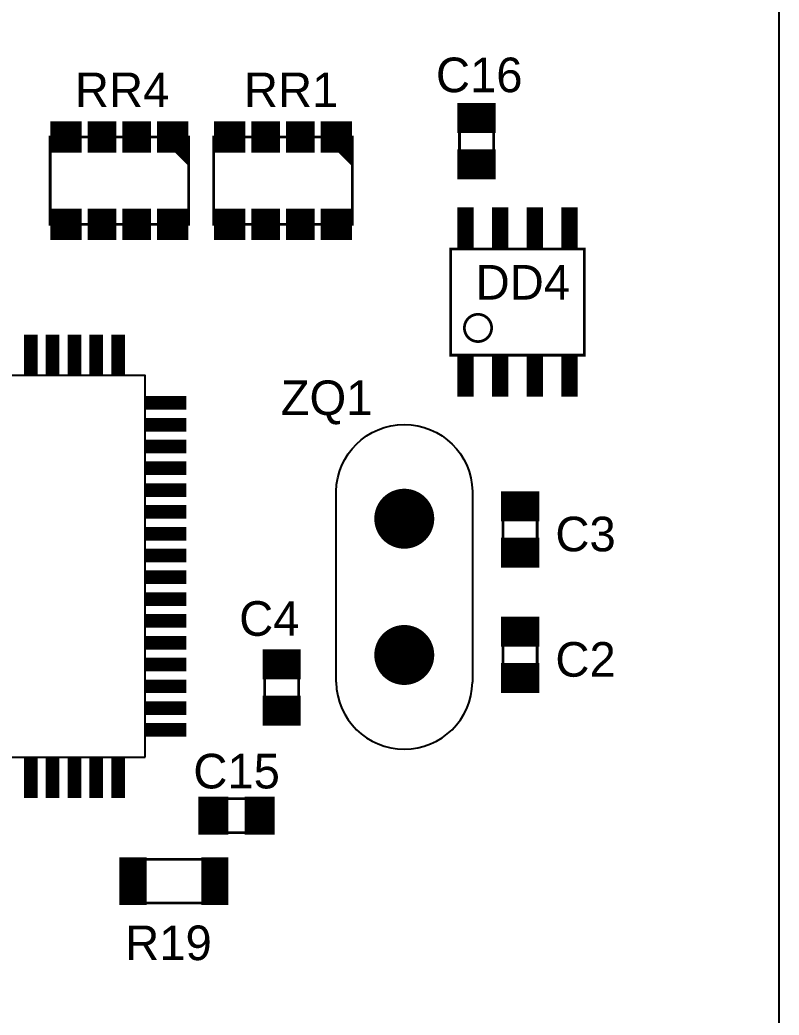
# Model space of a CAD drawing. Extents: x 25 to 880, y 8 to 306.
# Drawn here: x 581.96 to 616.78, y 155.88 to 201.52 of the extents above; entities that cross this region are included whole.
import ezdxf
from ezdxf.enums import TextEntityAlignment as Align

# ---------------------------------------------------------------- set-up
doc = ezdxf.new("R2010")
doc.units = 0
doc.header["$MEASUREMENT"] = 0
for name, color, linetype in [('BOARD', 7, 'Continuous'), ('TOP', 7, 'Continuous'), ('TOP_PIN', 7, 'Continuous')]:
    doc.layers.add(name, color=color, linetype=linetype)

msp = doc.modelspace()

# ---------------------------------------------------------------- linework, layer by layer
at = {"layer": 'BOARD'}
msp.add_lwpolyline([(508.026, 91.1429), (616.776, 91.1429), (616.776, 271.1429), (508.026, 271.1429)], close=True, dxfattribs=at)
at = {"layer": 'TOP', "const_width": 0.125}
for points in [[(603.6823, 194.7054), (602.1198, 194.7054), (602.1198, 197.2054), (603.6823, 197.2054)], [(583.351, 196.1466), (589.701, 196.1466), (589.701, 192.1466), (583.351, 192.1466)], [(590.851, 196.1466), (597.201, 196.1466), (597.201, 192.1466), (590.851, 192.1466)], [(607.8448, 186.1429), (601.7198, 186.1429), (601.7198, 191.0179), (607.8448, 191.0179)], [(604.1198, 179.3966), (605.6823, 179.3966), (605.6823, 176.8966), (604.1198, 176.8966)], [(605.6823, 171.1466), (604.1198, 171.1466), (604.1198, 173.6466), (605.6823, 173.6466)], [(593.1823, 172.1466), (594.7448, 172.1466), (594.7448, 169.6466), (593.1823, 169.6466)], [(590.651, 164.2404), (590.651, 165.8029), (593.151, 165.8029), (593.151, 164.2404)], [(590.9635, 163.0216), (590.9635, 161.0216), (587.0885, 161.0216), (587.0885, 163.0216)]]:
    msp.add_lwpolyline(points, close=True, dxfattribs=at)
for points in [[(589.701, 194.8966), (588.451, 196.1466)], [(589.701, 195.0216), (588.576, 196.1466)], [(589.701, 195.1466), (588.701, 196.1466)], [(589.701, 195.2716), (588.826, 196.1466)], [(589.701, 195.3966), (588.951, 196.1466)], [(589.701, 195.5216), (589.076, 196.1466)], [(589.701, 195.6466), (589.201, 196.1466)], [(589.701, 195.7716), (589.326, 196.1466)], [(589.701, 195.8966), (589.451, 196.1466)], [(589.701, 196.0216), (589.576, 196.1466)], [(597.201, 194.8966), (595.951, 196.1466)], [(597.201, 195.0216), (596.076, 196.1466)], [(597.201, 195.1466), (596.201, 196.1466)], [(597.201, 195.2716), (596.326, 196.1466)], [(597.201, 195.3966), (596.451, 196.1466)], [(597.201, 195.5216), (596.576, 196.1466)], [(597.201, 195.6466), (596.701, 196.1466)], [(597.201, 195.7716), (596.826, 196.1466)], [(597.201, 195.8966), (596.951, 196.1466)], [(597.201, 196.0216), (597.076, 196.1466)]]:
    msp.add_lwpolyline(points, dxfattribs=at)
msp.add_lwpolyline([(603.5948, 187.3929, 1), (602.3448, 187.3929, 1)], format="xyb", close=True, dxfattribs=at)
at = {"layer": 'TOP'}
msp.add_lwpolyline([(587.7135, 167.7054), (587.7135, 185.2054), (570.2135, 185.2054), (570.2135, 167.7054)], close=True, dxfattribs=at)
for points in [[(596.4635, 179.8929, -0.983472), (602.7135, 179.8929)], [(596.4635, 171.1429, 0.983472), (602.7135, 171.1429)]]:
    msp.add_lwpolyline(points, format="xyb", dxfattribs=at)
for points in [[(596.4635, 171.1429), (596.4635, 179.8929)], [(602.7135, 179.8929), (602.7135, 171.1429)]]:
    msp.add_lwpolyline(points, dxfattribs=at)
at = {"layer": 'TOP_PIN', "const_width": 0.125}
for points in [[(602.0885, 197.6429), (603.7135, 197.6429)], [(602.0885, 197.5179), (603.7135, 197.5179)], [(602.0885, 197.3929), (603.7135, 197.3929)], [(602.0885, 197.2679), (603.7135, 197.2679)], [(602.0885, 197.1429), (603.7135, 197.1429)], [(583.426, 196.7679), (584.7385, 196.7679)], [(585.1385, 196.7679), (586.326, 196.7679)], [(586.726, 196.7679), (587.9135, 196.7679)], [(588.3135, 196.7679), (589.626, 196.7679)], [(590.926, 196.7679), (592.2385, 196.7679)], [(592.6385, 196.7679), (593.826, 196.7679)], [(594.226, 196.7679), (595.4135, 196.7679)], [(595.8135, 196.7679), (597.126, 196.7679)], [(602.0885, 197.0179), (603.7135, 197.0179)], [(602.0885, 196.8929), (603.7135, 196.8929)], [(602.0885, 196.7679), (603.7135, 196.7679)], [(583.426, 196.6429), (584.7385, 196.6429)], [(583.426, 196.5179), (584.7385, 196.5179)], [(583.426, 196.3929), (584.7385, 196.3929)], [(583.426, 196.2679), (584.7385, 196.2679)], [(585.1385, 196.6429), (586.326, 196.6429)], [(585.1385, 196.5179), (586.326, 196.5179)], [(585.1385, 196.3929), (586.326, 196.3929)], [(585.1385, 196.2679), (586.326, 196.2679)], [(586.726, 196.6429), (587.9135, 196.6429)], [(586.726, 196.5179), (587.9135, 196.5179)], [(586.726, 196.3929), (587.9135, 196.3929)], [(586.726, 196.2679), (587.9135, 196.2679)], [(588.3135, 196.6429), (589.626, 196.6429)], [(588.3135, 196.5179), (589.626, 196.5179)], [(588.3135, 196.3929), (589.626, 196.3929)], [(588.3135, 196.2679), (589.626, 196.2679)], [(590.926, 196.6429), (592.2385, 196.6429)], [(590.926, 196.5179), (592.2385, 196.5179)], [(590.926, 196.3929), (592.2385, 196.3929)], [(590.926, 196.2679), (592.2385, 196.2679)], [(592.6385, 196.6429), (593.826, 196.6429)], [(592.6385, 196.5179), (593.826, 196.5179)], [(592.6385, 196.3929), (593.826, 196.3929)], [(592.6385, 196.2679), (593.826, 196.2679)], [(594.226, 196.6429), (595.4135, 196.6429)], [(594.226, 196.5179), (595.4135, 196.5179)], [(594.226, 196.3929), (595.4135, 196.3929)], [(594.226, 196.2679), (595.4135, 196.2679)], [(595.8135, 196.6429), (597.126, 196.6429)], [(595.8135, 196.5179), (597.126, 196.5179)], [(595.8135, 196.3929), (597.126, 196.3929)], [(595.8135, 196.2679), (597.126, 196.2679)], [(602.0885, 196.6429), (603.7135, 196.6429)], [(602.0885, 196.5179), (603.7135, 196.5179)], [(602.0885, 196.3929), (603.7135, 196.3929)], [(583.426, 196.1429), (584.7385, 196.1429)], [(583.426, 196.0179), (584.7385, 196.0179)], [(583.426, 195.8929), (584.7385, 195.8929)], [(583.426, 195.7679), (584.7385, 195.7679)], [(585.1385, 196.1429), (586.326, 196.1429)], [(585.1385, 196.0179), (586.326, 196.0179)], [(585.1385, 195.8929), (586.326, 195.8929)], [(585.1385, 195.7679), (586.326, 195.7679)], [(586.726, 196.1429), (587.9135, 196.1429)], [(586.726, 196.0179), (587.9135, 196.0179)], [(586.726, 195.8929), (587.9135, 195.8929)], [(586.726, 195.7679), (587.9135, 195.7679)], [(588.3135, 196.1429), (589.626, 196.1429)], [(588.3135, 196.0179), (589.626, 196.0179)], [(588.3135, 195.8929), (589.626, 195.8929)], [(588.3135, 195.7679), (589.626, 195.7679)], [(590.926, 196.1429), (592.2385, 196.1429)], [(590.926, 196.0179), (592.2385, 196.0179)], [(590.926, 195.8929), (592.2385, 195.8929)], [(590.926, 195.7679), (592.2385, 195.7679)], [(592.6385, 196.1429), (593.826, 196.1429)], [(592.6385, 196.0179), (593.826, 196.0179)], [(592.6385, 195.8929), (593.826, 195.8929)], [(592.6385, 195.7679), (593.826, 195.7679)], [(594.226, 196.1429), (595.4135, 196.1429)], [(594.226, 196.0179), (595.4135, 196.0179)], [(594.226, 195.8929), (595.4135, 195.8929)], [(594.226, 195.7679), (595.4135, 195.7679)], [(595.8135, 196.1429), (597.126, 196.1429)], [(595.8135, 196.0179), (597.126, 196.0179)], [(595.8135, 195.8929), (597.126, 195.8929)], [(595.8135, 195.7679), (597.126, 195.7679)], [(583.426, 195.6429), (584.7385, 195.6429)], [(583.426, 195.5179), (584.7385, 195.5179)], [(585.1385, 195.6429), (586.326, 195.6429)], [(585.1385, 195.5179), (586.326, 195.5179)], [(586.726, 195.6429), (587.9135, 195.6429)], [(586.726, 195.5179), (587.9135, 195.5179)], [(588.3135, 195.6429), (589.626, 195.6429)], [(588.3135, 195.5179), (589.626, 195.5179)], [(590.926, 195.6429), (592.2385, 195.6429)], [(590.926, 195.5179), (592.2385, 195.5179)], [(592.6385, 195.6429), (593.826, 195.6429)], [(592.6385, 195.5179), (593.826, 195.5179)], [(594.226, 195.6429), (595.4135, 195.6429)], [(594.226, 195.5179), (595.4135, 195.5179)], [(595.8135, 195.6429), (597.126, 195.6429)], [(595.8135, 195.5179), (597.126, 195.5179)], [(602.0885, 195.5179), (603.7135, 195.5179)], [(602.0885, 195.3929), (603.7135, 195.3929)], [(602.0885, 195.2679), (603.7135, 195.2679)], [(602.0885, 195.1429), (603.7135, 195.1429)], [(602.0885, 195.0179), (603.7135, 195.0179)], [(602.0885, 194.8929), (603.7135, 194.8929)], [(602.0885, 194.7679), (603.7135, 194.7679)], [(602.0885, 194.6429), (603.7135, 194.6429)], [(602.0885, 194.5179), (603.7135, 194.5179)], [(602.0885, 194.3929), (603.7135, 194.3929)], [(602.0885, 194.2679), (603.7135, 194.2679)], [(583.426, 192.7679), (584.7385, 192.7679)], [(583.426, 192.6429), (584.7385, 192.6429)], [(585.1385, 192.7679), (586.326, 192.7679)], [(585.1385, 192.6429), (586.326, 192.6429)], [(586.726, 192.7679), (587.9135, 192.7679)], [(586.726, 192.6429), (587.9135, 192.6429)], [(588.3135, 192.7679), (589.626, 192.7679)], [(588.3135, 192.6429), (589.626, 192.6429)], [(590.926, 192.7679), (592.2385, 192.7679)], [(590.926, 192.6429), (592.2385, 192.6429)], [(592.6385, 192.7679), (593.826, 192.7679)], [(592.6385, 192.6429), (593.826, 192.6429)], [(594.226, 192.7679), (595.4135, 192.7679)], [(594.226, 192.6429), (595.4135, 192.6429)], [(595.8135, 192.7679), (597.126, 192.7679)], [(595.8135, 192.6429), (597.126, 192.6429)], [(602.0885, 192.7679), (602.7135, 192.7679)], [(602.0885, 192.6429), (602.7135, 192.6429)], [(603.676, 192.7679), (604.301, 192.7679)], [(603.676, 192.6429), (604.301, 192.6429)], [(605.2635, 192.7679), (605.8885, 192.7679)], [(605.2635, 192.6429), (605.8885, 192.6429)], [(606.851, 192.7679), (607.476, 192.7679)], [(606.851, 192.6429), (607.476, 192.6429)], [(583.426, 192.5179), (584.7385, 192.5179)], [(583.426, 192.3929), (584.7385, 192.3929)], [(583.426, 192.2679), (584.7385, 192.2679)], [(583.426, 192.1429), (584.7385, 192.1429)], [(585.1385, 192.5179), (586.326, 192.5179)], [(585.1385, 192.3929), (586.326, 192.3929)], [(585.1385, 192.2679), (586.326, 192.2679)], [(585.1385, 192.1429), (586.326, 192.1429)], [(586.726, 192.5179), (587.9135, 192.5179)], [(586.726, 192.3929), (587.9135, 192.3929)], [(586.726, 192.2679), (587.9135, 192.2679)], [(586.726, 192.1429), (587.9135, 192.1429)], [(588.3135, 192.5179), (589.626, 192.5179)], [(588.3135, 192.3929), (589.626, 192.3929)], [(588.3135, 192.2679), (589.626, 192.2679)], [(588.3135, 192.1429), (589.626, 192.1429)], [(590.926, 192.5179), (592.2385, 192.5179)], [(590.926, 192.3929), (592.2385, 192.3929)], [(590.926, 192.2679), (592.2385, 192.2679)], [(590.926, 192.1429), (592.2385, 192.1429)], [(592.6385, 192.5179), (593.826, 192.5179)], [(592.6385, 192.3929), (593.826, 192.3929)], [(592.6385, 192.2679), (593.826, 192.2679)], [(592.6385, 192.1429), (593.826, 192.1429)], [(594.226, 192.5179), (595.4135, 192.5179)], [(594.226, 192.3929), (595.4135, 192.3929)], [(594.226, 192.2679), (595.4135, 192.2679)], [(594.226, 192.1429), (595.4135, 192.1429)], [(595.8135, 192.5179), (597.126, 192.5179)], [(595.8135, 192.3929), (597.126, 192.3929)], [(595.8135, 192.2679), (597.126, 192.2679)], [(595.8135, 192.1429), (597.126, 192.1429)], [(602.0885, 192.5179), (602.7135, 192.5179)], [(602.0885, 192.3929), (602.7135, 192.3929)], [(602.0885, 192.2679), (602.7135, 192.2679)], [(602.0885, 192.1429), (602.7135, 192.1429)], [(603.676, 192.5179), (604.301, 192.5179)], [(603.676, 192.3929), (604.301, 192.3929)], [(603.676, 192.2679), (604.301, 192.2679)], [(603.676, 192.1429), (604.301, 192.1429)], [(605.2635, 192.5179), (605.8885, 192.5179)], [(605.2635, 192.3929), (605.8885, 192.3929)], [(605.2635, 192.2679), (605.8885, 192.2679)], [(605.2635, 192.1429), (605.8885, 192.1429)], [(606.851, 192.5179), (607.476, 192.5179)], [(606.851, 192.3929), (607.476, 192.3929)], [(606.851, 192.2679), (607.476, 192.2679)], [(606.851, 192.1429), (607.476, 192.1429)], [(583.426, 192.0179), (584.7385, 192.0179)], [(583.426, 191.8929), (584.7385, 191.8929)], [(583.426, 191.7679), (584.7385, 191.7679)], [(585.1385, 192.0179), (586.326, 192.0179)], [(585.1385, 191.8929), (586.326, 191.8929)], [(585.1385, 191.7679), (586.326, 191.7679)], [(586.726, 192.0179), (587.9135, 192.0179)], [(586.726, 191.8929), (587.9135, 191.8929)], [(586.726, 191.7679), (587.9135, 191.7679)], [(588.3135, 192.0179), (589.626, 192.0179)], [(588.3135, 191.8929), (589.626, 191.8929)], [(588.3135, 191.7679), (589.626, 191.7679)], [(590.926, 192.0179), (592.2385, 192.0179)], [(590.926, 191.8929), (592.2385, 191.8929)], [(590.926, 191.7679), (592.2385, 191.7679)], [(592.6385, 192.0179), (593.826, 192.0179)], [(592.6385, 191.8929), (593.826, 191.8929)], [(592.6385, 191.7679), (593.826, 191.7679)], [(594.226, 192.0179), (595.4135, 192.0179)], [(594.226, 191.8929), (595.4135, 191.8929)], [(594.226, 191.7679), (595.4135, 191.7679)], [(595.8135, 192.0179), (597.126, 192.0179)], [(595.8135, 191.8929), (597.126, 191.8929)], [(595.8135, 191.7679), (597.126, 191.7679)], [(602.0885, 192.0179), (602.7135, 192.0179)], [(602.0885, 191.8929), (602.7135, 191.8929)], [(602.0885, 191.7679), (602.7135, 191.7679)], [(603.676, 192.0179), (604.301, 192.0179)], [(603.676, 191.8929), (604.301, 191.8929)], [(603.676, 191.7679), (604.301, 191.7679)], [(605.2635, 192.0179), (605.8885, 192.0179)], [(605.2635, 191.8929), (605.8885, 191.8929)], [(605.2635, 191.7679), (605.8885, 191.7679)], [(606.851, 192.0179), (607.476, 192.0179)], [(606.851, 191.8929), (607.476, 191.8929)], [(606.851, 191.7679), (607.476, 191.7679)], [(583.426, 191.6429), (584.7385, 191.6429)], [(583.426, 191.5179), (584.7385, 191.5179)], [(585.1385, 191.6429), (586.326, 191.6429)], [(585.1385, 191.5179), (586.326, 191.5179)], [(586.726, 191.6429), (587.9135, 191.6429)], [(586.726, 191.5179), (587.9135, 191.5179)], [(588.3135, 191.6429), (589.626, 191.6429)], [(588.3135, 191.5179), (589.626, 191.5179)], [(590.926, 191.6429), (592.2385, 191.6429)], [(590.926, 191.5179), (592.2385, 191.5179)], [(592.6385, 191.6429), (593.826, 191.6429)], [(592.6385, 191.5179), (593.826, 191.5179)], [(594.226, 191.6429), (595.4135, 191.6429)], [(594.226, 191.5179), (595.4135, 191.5179)], [(595.8135, 191.6429), (597.126, 191.6429)], [(595.8135, 191.5179), (597.126, 191.5179)], [(602.0885, 191.6429), (602.7135, 191.6429)], [(602.0885, 191.5179), (602.7135, 191.5179)], [(602.0885, 191.3929), (602.7135, 191.3929)], [(602.0885, 191.2679), (602.7135, 191.2679)], [(603.676, 191.6429), (604.301, 191.6429)], [(603.676, 191.5179), (604.301, 191.5179)], [(603.676, 191.3929), (604.301, 191.3929)], [(603.676, 191.2679), (604.301, 191.2679)], [(605.2635, 191.6429), (605.8885, 191.6429)], [(605.2635, 191.5179), (605.8885, 191.5179)], [(605.2635, 191.3929), (605.8885, 191.3929)], [(605.2635, 191.2679), (605.8885, 191.2679)], [(606.851, 191.6429), (607.476, 191.6429)], [(606.851, 191.5179), (607.476, 191.5179)], [(606.851, 191.3929), (607.476, 191.3929)], [(606.851, 191.2679), (607.476, 191.2679)], [(602.0885, 191.1429), (602.7135, 191.1429)], [(603.676, 191.1429), (604.301, 191.1429)], [(605.2635, 191.1429), (605.8885, 191.1429)], [(606.851, 191.1429), (607.476, 191.1429)], [(582.2135, 187.0179), (582.7135, 187.0179)], [(582.2135, 186.8929), (582.7135, 186.8929)], [(582.2135, 186.7679), (582.7135, 186.7679)], [(582.2135, 186.6429), (582.7135, 186.6429)], [(583.2135, 187.0179), (583.7135, 187.0179)], [(583.2135, 186.8929), (583.7135, 186.8929)], [(583.2135, 186.7679), (583.7135, 186.7679)], [(583.2135, 186.6429), (583.7135, 186.6429)], [(584.2135, 187.0179), (584.7135, 187.0179)], [(584.2135, 186.8929), (584.7135, 186.8929)], [(584.2135, 186.7679), (584.7135, 186.7679)], [(584.2135, 186.6429), (584.7135, 186.6429)], [(585.2135, 187.0179), (585.7135, 187.0179)], [(585.2135, 186.8929), (585.7135, 186.8929)], [(585.2135, 186.7679), (585.7135, 186.7679)], [(585.2135, 186.6429), (585.7135, 186.6429)], [(586.2135, 187.0179), (586.7135, 187.0179)], [(586.2135, 186.8929), (586.7135, 186.8929)], [(586.2135, 186.7679), (586.7135, 186.7679)], [(586.2135, 186.6429), (586.7135, 186.6429)], [(582.2135, 186.5179), (582.7135, 186.5179)], [(582.2135, 186.3929), (582.7135, 186.3929)], [(582.2135, 186.2679), (582.7135, 186.2679)], [(583.2135, 186.5179), (583.7135, 186.5179)], [(583.2135, 186.3929), (583.7135, 186.3929)], [(583.2135, 186.2679), (583.7135, 186.2679)], [(584.2135, 186.5179), (584.7135, 186.5179)], [(584.2135, 186.3929), (584.7135, 186.3929)], [(584.2135, 186.2679), (584.7135, 186.2679)], [(585.2135, 186.5179), (585.7135, 186.5179)], [(585.2135, 186.3929), (585.7135, 186.3929)], [(585.2135, 186.2679), (585.7135, 186.2679)], [(586.2135, 186.5179), (586.7135, 186.5179)], [(586.2135, 186.3929), (586.7135, 186.3929)], [(586.2135, 186.2679), (586.7135, 186.2679)], [(582.2135, 186.1429), (582.7135, 186.1429)], [(582.2135, 186.0179), (582.7135, 186.0179)], [(582.2135, 185.8929), (582.7135, 185.8929)], [(582.2135, 185.7679), (582.7135, 185.7679)], [(583.2135, 186.1429), (583.7135, 186.1429)], [(583.2135, 186.0179), (583.7135, 186.0179)], [(583.2135, 185.8929), (583.7135, 185.8929)], [(583.2135, 185.7679), (583.7135, 185.7679)], [(584.2135, 186.1429), (584.7135, 186.1429)], [(584.2135, 186.0179), (584.7135, 186.0179)], [(584.2135, 185.8929), (584.7135, 185.8929)], [(584.2135, 185.7679), (584.7135, 185.7679)], [(585.2135, 186.1429), (585.7135, 186.1429)], [(585.2135, 186.0179), (585.7135, 186.0179)], [(585.2135, 185.8929), (585.7135, 185.8929)], [(585.2135, 185.7679), (585.7135, 185.7679)], [(586.2135, 186.1429), (586.7135, 186.1429)], [(586.2135, 186.0179), (586.7135, 186.0179)], [(586.2135, 185.8929), (586.7135, 185.8929)], [(586.2135, 185.7679), (586.7135, 185.7679)], [(602.0885, 186.0179), (602.7135, 186.0179)], [(602.0885, 185.8929), (602.7135, 185.8929)], [(602.0885, 185.7679), (602.7135, 185.7679)], [(603.676, 186.0179), (604.301, 186.0179)], [(603.676, 185.8929), (604.301, 185.8929)], [(603.676, 185.7679), (604.301, 185.7679)], [(605.2635, 186.0179), (605.8885, 186.0179)], [(605.2635, 185.8929), (605.8885, 185.8929)], [(605.2635, 185.7679), (605.8885, 185.7679)], [(606.851, 186.0179), (607.476, 186.0179)], [(606.851, 185.8929), (607.476, 185.8929)], [(606.851, 185.7679), (607.476, 185.7679)], [(582.2135, 185.6429), (582.7135, 185.6429)], [(582.2135, 185.5179), (582.7135, 185.5179)], [(582.2135, 185.3929), (582.7135, 185.3929)], [(582.2135, 185.2679), (582.7135, 185.2679)], [(583.2135, 185.6429), (583.7135, 185.6429)], [(583.2135, 185.5179), (583.7135, 185.5179)], [(583.2135, 185.3929), (583.7135, 185.3929)], [(583.2135, 185.2679), (583.7135, 185.2679)], [(584.2135, 185.6429), (584.7135, 185.6429)], [(584.2135, 185.5179), (584.7135, 185.5179)], [(584.2135, 185.3929), (584.7135, 185.3929)], [(584.2135, 185.2679), (584.7135, 185.2679)], [(585.2135, 185.6429), (585.7135, 185.6429)], [(585.2135, 185.5179), (585.7135, 185.5179)], [(585.2135, 185.3929), (585.7135, 185.3929)], [(585.2135, 185.2679), (585.7135, 185.2679)], [(586.2135, 185.6429), (586.7135, 185.6429)], [(586.2135, 185.5179), (586.7135, 185.5179)], [(586.2135, 185.3929), (586.7135, 185.3929)], [(586.2135, 185.2679), (586.7135, 185.2679)], [(602.0885, 185.6429), (602.7135, 185.6429)], [(602.0885, 185.5179), (602.7135, 185.5179)], [(602.0885, 185.3929), (602.7135, 185.3929)], [(602.0885, 185.2679), (602.7135, 185.2679)], [(603.676, 185.6429), (604.301, 185.6429)], [(603.676, 185.5179), (604.301, 185.5179)], [(603.676, 185.3929), (604.301, 185.3929)], [(603.676, 185.2679), (604.301, 185.2679)], [(605.2635, 185.6429), (605.8885, 185.6429)], [(605.2635, 185.5179), (605.8885, 185.5179)], [(605.2635, 185.3929), (605.8885, 185.3929)], [(605.2635, 185.2679), (605.8885, 185.2679)], [(606.851, 185.6429), (607.476, 185.6429)], [(606.851, 185.5179), (607.476, 185.5179)], [(606.851, 185.3929), (607.476, 185.3929)], [(606.851, 185.2679), (607.476, 185.2679)], [(602.0885, 185.1429), (602.7135, 185.1429)], [(602.0885, 185.0179), (602.7135, 185.0179)], [(602.0885, 184.8929), (602.7135, 184.8929)], [(603.676, 185.1429), (604.301, 185.1429)], [(603.676, 185.0179), (604.301, 185.0179)], [(603.676, 184.8929), (604.301, 184.8929)], [(605.2635, 185.1429), (605.8885, 185.1429)], [(605.2635, 185.0179), (605.8885, 185.0179)], [(605.2635, 184.8929), (605.8885, 184.8929)], [(606.851, 185.1429), (607.476, 185.1429)], [(606.851, 185.0179), (607.476, 185.0179)], [(606.851, 184.8929), (607.476, 184.8929)], [(602.0885, 184.7679), (602.7135, 184.7679)], [(602.0885, 184.6429), (602.7135, 184.6429)], [(602.0885, 184.5179), (602.7135, 184.5179)], [(602.0885, 184.3929), (602.7135, 184.3929)], [(603.676, 184.7679), (604.301, 184.7679)], [(603.676, 184.6429), (604.301, 184.6429)], [(603.676, 184.5179), (604.301, 184.5179)], [(603.676, 184.3929), (604.301, 184.3929)], [(605.2635, 184.7679), (605.8885, 184.7679)], [(605.2635, 184.6429), (605.8885, 184.6429)], [(605.2635, 184.5179), (605.8885, 184.5179)], [(605.2635, 184.3929), (605.8885, 184.3929)], [(606.851, 184.7679), (607.476, 184.7679)], [(606.851, 184.6429), (607.476, 184.6429)], [(606.851, 184.5179), (607.476, 184.5179)], [(606.851, 184.3929), (607.476, 184.3929)], [(587.776, 184.1429), (589.526, 184.1429)], [(587.776, 184.0179), (589.526, 184.0179)], [(587.776, 183.8929), (589.526, 183.8929)], [(587.776, 183.7679), (589.526, 183.7679)], [(587.776, 183.1429), (589.526, 183.1429)], [(587.776, 183.0179), (589.526, 183.0179)], [(587.776, 182.8929), (589.526, 182.8929)], [(587.776, 182.7679), (589.526, 182.7679)], [(587.776, 182.1429), (589.526, 182.1429)], [(587.776, 182.0179), (589.526, 182.0179)], [(587.776, 181.8929), (589.526, 181.8929)], [(587.776, 181.7679), (589.526, 181.7679)], [(587.776, 181.1429), (589.526, 181.1429)], [(587.776, 181.0179), (589.526, 181.0179)], [(587.776, 180.8929), (589.526, 180.8929)], [(587.776, 180.7679), (589.526, 180.7679)], [(587.776, 180.1429), (589.526, 180.1429)], [(587.776, 180.0179), (589.526, 180.0179)], [(587.776, 179.8929), (589.526, 179.8929)], [(599.1885, 179.8929), (599.9885, 179.8929)], [(587.776, 179.7679), (589.526, 179.7679)], [(598.5123, 179.3929), (600.6648, 179.3929)], [(598.611, 179.5179), (600.566, 179.5179)], [(598.7385, 179.6429), (600.4385, 179.6429)], [(598.9135, 179.7679), (600.2635, 179.7679)], [(604.0885, 179.7679), (605.7135, 179.7679)], [(604.0885, 179.6429), (605.7135, 179.6429)], [(604.0885, 179.5179), (605.7135, 179.5179)], [(604.0885, 179.3929), (605.7135, 179.3929)], [(587.776, 179.1429), (589.526, 179.1429)], [(587.776, 179.0179), (589.526, 179.0179)], [(587.776, 178.8929), (589.526, 178.8929)], [(598.301, 178.8929), (600.876, 178.8929)], [(598.331, 179.0179), (600.846, 179.0179)], [(598.376, 179.1429), (600.801, 179.1429)], [(598.4348, 179.2679), (600.7423, 179.2679)], [(604.0885, 179.2679), (605.7135, 179.2679)], [(604.0885, 179.1429), (605.7135, 179.1429)], [(604.0885, 179.0179), (605.7135, 179.0179)], [(604.0885, 178.8929), (605.7135, 178.8929)], [(587.776, 178.7679), (589.526, 178.7679)], [(598.276, 178.6429), (600.901, 178.6429)], [(598.2823, 178.7679), (600.8948, 178.7679)], [(598.2823, 178.5179), (600.8948, 178.5179)], [(604.0885, 178.7679), (605.7135, 178.7679)], [(604.0885, 178.6429), (605.7135, 178.6429)], [(587.776, 178.1429), (589.526, 178.1429)], [(587.776, 178.0179), (589.526, 178.0179)], [(598.301, 178.3929), (600.876, 178.3929)], [(598.331, 178.2679), (600.846, 178.2679)], [(598.376, 178.1429), (600.801, 178.1429)], [(598.4348, 178.0179), (600.7423, 178.0179)], [(587.776, 177.8929), (589.526, 177.8929)], [(587.776, 177.7679), (589.526, 177.7679)], [(598.5123, 177.8929), (600.6648, 177.8929)], [(598.611, 177.7679), (600.566, 177.7679)], [(598.7385, 177.6429), (600.4385, 177.6429)], [(598.9135, 177.5179), (600.2635, 177.5179)], [(604.0885, 177.6429), (605.7135, 177.6429)], [(604.0885, 177.5179), (605.7135, 177.5179)], [(587.776, 177.1429), (589.526, 177.1429)], [(599.1885, 177.3929), (599.9885, 177.3929)], [(604.0885, 177.3929), (605.7135, 177.3929)], [(604.0885, 177.2679), (605.7135, 177.2679)], [(604.0885, 177.1429), (605.7135, 177.1429)], [(587.776, 177.0179), (589.526, 177.0179)], [(587.776, 176.8929), (589.526, 176.8929)], [(587.776, 176.7679), (589.526, 176.7679)], [(604.0885, 177.0179), (605.7135, 177.0179)], [(604.0885, 176.8929), (605.7135, 176.8929)], [(604.0885, 176.7679), (605.7135, 176.7679)], [(604.0885, 176.6429), (605.7135, 176.6429)], [(587.776, 176.1429), (589.526, 176.1429)], [(604.0885, 176.5179), (605.7135, 176.5179)], [(587.776, 176.0179), (589.526, 176.0179)], [(587.776, 175.8929), (589.526, 175.8929)], [(587.776, 175.7679), (589.526, 175.7679)], [(587.776, 175.1429), (589.526, 175.1429)], [(587.776, 175.0179), (589.526, 175.0179)], [(587.776, 174.8929), (589.526, 174.8929)], [(587.776, 174.7679), (589.526, 174.7679)], [(587.776, 174.1429), (589.526, 174.1429)], [(587.776, 174.0179), (589.526, 174.0179)], [(587.776, 173.8929), (589.526, 173.8929)], [(604.0885, 174.0179), (605.7135, 174.0179)], [(604.0885, 173.8929), (605.7135, 173.8929)], [(587.776, 173.7679), (589.526, 173.7679)], [(598.9135, 173.5179), (600.2635, 173.5179)], [(599.1885, 173.6429), (599.9885, 173.6429)], [(604.0885, 173.7679), (605.7135, 173.7679)], [(604.0885, 173.6429), (605.7135, 173.6429)], [(604.0885, 173.5179), (605.7135, 173.5179)], [(587.776, 173.1429), (589.526, 173.1429)], [(587.776, 173.0179), (589.526, 173.0179)], [(598.4348, 173.0179), (600.7423, 173.0179)], [(598.5123, 173.1429), (600.6648, 173.1429)], [(598.611, 173.2679), (600.566, 173.2679)], [(598.7385, 173.3929), (600.4385, 173.3929)], [(604.0885, 173.3929), (605.7135, 173.3929)], [(604.0885, 173.2679), (605.7135, 173.2679)], [(604.0885, 173.1429), (605.7135, 173.1429)], [(604.0885, 173.0179), (605.7135, 173.0179)], [(587.776, 172.8929), (589.526, 172.8929)], [(587.776, 172.7679), (589.526, 172.7679)], [(593.151, 172.5179), (594.776, 172.5179)], [(598.2823, 172.5179), (600.8948, 172.5179)], [(598.301, 172.6429), (600.876, 172.6429)], [(598.331, 172.7679), (600.846, 172.7679)], [(598.376, 172.8929), (600.801, 172.8929)], [(604.0885, 172.8929), (605.7135, 172.8929)], [(587.776, 172.1429), (589.526, 172.1429)], [(593.151, 172.3929), (594.776, 172.3929)], [(593.151, 172.2679), (594.776, 172.2679)], [(593.151, 172.1429), (594.776, 172.1429)], [(598.276, 172.3929), (600.901, 172.3929)], [(598.2823, 172.2679), (600.8948, 172.2679)], [(598.301, 172.1429), (600.876, 172.1429)], [(587.776, 172.0179), (589.526, 172.0179)], [(587.776, 171.8929), (589.526, 171.8929)], [(587.776, 171.7679), (589.526, 171.7679)], [(593.151, 172.0179), (594.776, 172.0179)], [(593.151, 171.8929), (594.776, 171.8929)], [(593.151, 171.7679), (594.776, 171.7679)], [(593.151, 171.6429), (594.776, 171.6429)], [(598.331, 172.0179), (600.846, 172.0179)], [(598.376, 171.8929), (600.801, 171.8929)], [(598.4348, 171.7679), (600.7423, 171.7679)], [(598.5123, 171.6429), (600.6648, 171.6429)], [(604.0885, 171.8929), (605.7135, 171.8929)], [(604.0885, 171.7679), (605.7135, 171.7679)], [(604.0885, 171.6429), (605.7135, 171.6429)], [(587.776, 171.1429), (589.526, 171.1429)], [(593.151, 171.5179), (594.776, 171.5179)], [(593.151, 171.3929), (594.776, 171.3929)], [(598.611, 171.5179), (600.566, 171.5179)], [(598.7385, 171.3929), (600.4385, 171.3929)], [(598.9135, 171.2679), (600.2635, 171.2679)], [(599.1885, 171.1429), (599.9885, 171.1429)], [(604.0885, 171.5179), (605.7135, 171.5179)], [(604.0885, 171.3929), (605.7135, 171.3929)], [(604.0885, 171.2679), (605.7135, 171.2679)], [(604.0885, 171.1429), (605.7135, 171.1429)], [(587.776, 171.0179), (589.526, 171.0179)], [(587.776, 170.8929), (589.526, 170.8929)], [(587.776, 170.7679), (589.526, 170.7679)], [(604.0885, 171.0179), (605.7135, 171.0179)], [(604.0885, 170.8929), (605.7135, 170.8929)], [(604.0885, 170.7679), (605.7135, 170.7679)], [(593.151, 170.3929), (594.776, 170.3929)], [(593.151, 170.2679), (594.776, 170.2679)], [(587.776, 170.1429), (589.526, 170.1429)], [(587.776, 170.0179), (589.526, 170.0179)], [(587.776, 169.8929), (589.526, 169.8929)], [(587.776, 169.7679), (589.526, 169.7679)], [(593.151, 170.1429), (594.776, 170.1429)], [(593.151, 170.0179), (594.776, 170.0179)], [(593.151, 169.8929), (594.776, 169.8929)], [(593.151, 169.7679), (594.776, 169.7679)], [(593.151, 169.6429), (594.776, 169.6429)], [(593.151, 169.5179), (594.776, 169.5179)], [(593.151, 169.3929), (594.776, 169.3929)], [(587.776, 169.1429), (589.526, 169.1429)], [(587.776, 169.0179), (589.526, 169.0179)], [(587.776, 168.8929), (589.526, 168.8929)], [(593.151, 169.2679), (594.776, 169.2679)], [(587.776, 168.7679), (589.526, 168.7679)], [(582.2135, 167.6429), (582.7135, 167.6429)], [(582.2135, 167.5179), (582.7135, 167.5179)], [(583.2135, 167.6429), (583.7135, 167.6429)], [(583.2135, 167.5179), (583.7135, 167.5179)], [(584.2135, 167.6429), (584.7135, 167.6429)], [(584.2135, 167.5179), (584.7135, 167.5179)], [(585.2135, 167.6429), (585.7135, 167.6429)], [(585.2135, 167.5179), (585.7135, 167.5179)], [(586.2135, 167.6429), (586.7135, 167.6429)], [(586.2135, 167.5179), (586.7135, 167.5179)], [(582.2135, 167.3929), (582.7135, 167.3929)], [(582.2135, 167.2679), (582.7135, 167.2679)], [(582.2135, 167.1429), (582.7135, 167.1429)], [(582.2135, 167.0179), (582.7135, 167.0179)], [(583.2135, 167.3929), (583.7135, 167.3929)], [(583.2135, 167.2679), (583.7135, 167.2679)], [(583.2135, 167.1429), (583.7135, 167.1429)], [(583.2135, 167.0179), (583.7135, 167.0179)], [(584.2135, 167.3929), (584.7135, 167.3929)], [(584.2135, 167.2679), (584.7135, 167.2679)], [(584.2135, 167.1429), (584.7135, 167.1429)], [(584.2135, 167.0179), (584.7135, 167.0179)], [(585.2135, 167.3929), (585.7135, 167.3929)], [(585.2135, 167.2679), (585.7135, 167.2679)], [(585.2135, 167.1429), (585.7135, 167.1429)], [(585.2135, 167.0179), (585.7135, 167.0179)], [(586.2135, 167.3929), (586.7135, 167.3929)], [(586.2135, 167.2679), (586.7135, 167.2679)], [(586.2135, 167.1429), (586.7135, 167.1429)], [(586.2135, 167.0179), (586.7135, 167.0179)], [(582.2135, 166.8929), (582.7135, 166.8929)], [(582.2135, 166.7679), (582.7135, 166.7679)], [(582.2135, 166.6429), (582.7135, 166.6429)], [(583.2135, 166.8929), (583.7135, 166.8929)], [(583.2135, 166.7679), (583.7135, 166.7679)], [(583.2135, 166.6429), (583.7135, 166.6429)], [(584.2135, 166.8929), (584.7135, 166.8929)], [(584.2135, 166.7679), (584.7135, 166.7679)], [(584.2135, 166.6429), (584.7135, 166.6429)], [(585.2135, 166.8929), (585.7135, 166.8929)], [(585.2135, 166.7679), (585.7135, 166.7679)], [(585.2135, 166.6429), (585.7135, 166.6429)], [(586.2135, 166.8929), (586.7135, 166.8929)], [(586.2135, 166.7679), (586.7135, 166.7679)], [(586.2135, 166.6429), (586.7135, 166.6429)], [(582.2135, 166.5179), (582.7135, 166.5179)], [(582.2135, 166.3929), (582.7135, 166.3929)], [(582.2135, 166.2679), (582.7135, 166.2679)], [(582.2135, 166.1429), (582.7135, 166.1429)], [(583.2135, 166.5179), (583.7135, 166.5179)], [(583.2135, 166.3929), (583.7135, 166.3929)], [(583.2135, 166.2679), (583.7135, 166.2679)], [(583.2135, 166.1429), (583.7135, 166.1429)], [(584.2135, 166.5179), (584.7135, 166.5179)], [(584.2135, 166.3929), (584.7135, 166.3929)], [(584.2135, 166.2679), (584.7135, 166.2679)], [(584.2135, 166.1429), (584.7135, 166.1429)], [(585.2135, 166.5179), (585.7135, 166.5179)], [(585.2135, 166.3929), (585.7135, 166.3929)], [(585.2135, 166.2679), (585.7135, 166.2679)], [(585.2135, 166.1429), (585.7135, 166.1429)], [(586.2135, 166.5179), (586.7135, 166.5179)], [(586.2135, 166.3929), (586.7135, 166.3929)], [(586.2135, 166.2679), (586.7135, 166.2679)], [(586.2135, 166.1429), (586.7135, 166.1429)], [(582.2135, 166.0179), (582.7135, 166.0179)], [(582.2135, 165.8929), (582.7135, 165.8929)], [(583.2135, 166.0179), (583.7135, 166.0179)], [(583.2135, 165.8929), (583.7135, 165.8929)], [(584.2135, 166.0179), (584.7135, 166.0179)], [(584.2135, 165.8929), (584.7135, 165.8929)], [(585.2135, 166.0179), (585.7135, 166.0179)], [(585.2135, 165.8929), (585.7135, 165.8929)], [(586.2135, 166.0179), (586.7135, 166.0179)], [(586.2135, 165.8929), (586.7135, 165.8929)], [(590.2135, 165.7679), (591.4635, 165.7679)], [(590.2135, 165.6429), (591.4635, 165.6429)], [(592.3385, 165.7679), (593.5885, 165.7679)], [(592.3385, 165.6429), (593.5885, 165.6429)], [(590.2135, 165.5179), (591.4635, 165.5179)], [(590.2135, 165.3929), (591.4635, 165.3929)], [(590.2135, 165.2679), (591.4635, 165.2679)], [(592.3385, 165.5179), (593.5885, 165.5179)], [(592.3385, 165.3929), (593.5885, 165.3929)], [(592.3385, 165.2679), (593.5885, 165.2679)], [(590.2135, 165.1429), (591.4635, 165.1429)], [(590.2135, 165.0179), (591.4635, 165.0179)], [(590.2135, 164.8929), (591.4635, 164.8929)], [(590.2135, 164.7679), (591.4635, 164.7679)], [(592.3385, 165.1429), (593.5885, 165.1429)], [(592.3385, 165.0179), (593.5885, 165.0179)], [(592.3385, 164.8929), (593.5885, 164.8929)], [(592.3385, 164.7679), (593.5885, 164.7679)], [(590.2135, 164.6429), (591.4635, 164.6429)], [(590.2135, 164.5179), (591.4635, 164.5179)], [(590.2135, 164.3929), (591.4635, 164.3929)], [(590.2135, 164.2679), (591.4635, 164.2679)], [(592.3385, 164.6429), (593.5885, 164.6429)], [(592.3385, 164.5179), (593.5885, 164.5179)], [(592.3385, 164.3929), (593.5885, 164.3929)], [(592.3385, 164.2679), (593.5885, 164.2679)], [(586.5885, 163.0179), (587.7135, 163.0179)], [(590.3385, 163.0179), (591.4635, 163.0179)], [(586.5885, 162.8929), (587.7135, 162.8929)], [(586.5885, 162.7679), (587.7135, 162.7679)], [(586.5885, 162.6429), (587.7135, 162.6429)], [(586.5885, 162.5179), (587.7135, 162.5179)], [(590.3385, 162.8929), (591.4635, 162.8929)], [(590.3385, 162.7679), (591.4635, 162.7679)], [(590.3385, 162.6429), (591.4635, 162.6429)], [(590.3385, 162.5179), (591.4635, 162.5179)], [(586.5885, 162.3929), (587.7135, 162.3929)], [(586.5885, 162.2679), (587.7135, 162.2679)], [(586.5885, 162.1429), (587.7135, 162.1429)], [(586.5885, 162.0179), (587.7135, 162.0179)], [(590.3385, 162.3929), (591.4635, 162.3929)], [(590.3385, 162.2679), (591.4635, 162.2679)], [(590.3385, 162.1429), (591.4635, 162.1429)], [(590.3385, 162.0179), (591.4635, 162.0179)], [(586.5885, 161.8929), (587.7135, 161.8929)], [(586.5885, 161.7679), (587.7135, 161.7679)], [(586.5885, 161.6429), (587.7135, 161.6429)], [(590.3385, 161.8929), (591.4635, 161.8929)], [(590.3385, 161.7679), (591.4635, 161.7679)], [(590.3385, 161.6429), (591.4635, 161.6429)], [(586.5885, 161.5179), (587.7135, 161.5179)], [(586.5885, 161.3929), (587.7135, 161.3929)], [(586.5885, 161.2679), (587.7135, 161.2679)], [(586.5885, 161.1429), (587.7135, 161.1429)], [(590.3385, 161.5179), (591.4635, 161.5179)], [(590.3385, 161.3929), (591.4635, 161.3929)], [(590.3385, 161.2679), (591.4635, 161.2679)], [(590.3385, 161.1429), (591.4635, 161.1429)], [(586.5885, 161.0179), (587.7135, 161.0179)], [(590.3385, 161.0179), (591.4635, 161.0179)]]:
    msp.add_lwpolyline(points, dxfattribs=at)
for points in [[(602.0885, 196.3929), (602.0885, 197.6429), (603.7135, 197.6429), (603.7135, 196.3929)], [(583.426, 195.4904), (583.426, 196.8029), (584.7385, 196.8029), (584.7385, 195.4904)], [(585.1385, 195.4904), (585.1385, 196.8029), (586.326, 196.8029), (586.326, 195.4904)], [(586.726, 195.4904), (586.726, 196.8029), (587.9135, 196.8029), (587.9135, 195.4904)], [(588.3135, 195.4904), (588.3135, 196.8029), (589.626, 196.8029), (589.626, 195.4904)], [(590.926, 195.4904), (590.926, 196.8029), (592.2385, 196.8029), (592.2385, 195.4904)], [(592.6385, 195.4904), (592.6385, 196.8029), (593.826, 196.8029), (593.826, 195.4904)], [(594.226, 195.4904), (594.226, 196.8029), (595.4135, 196.8029), (595.4135, 195.4904)], [(595.8135, 195.4904), (595.8135, 196.8029), (597.126, 196.8029), (597.126, 195.4904)], [(602.0885, 194.2679), (602.0885, 195.5179), (603.7135, 195.5179), (603.7135, 194.2679)], [(583.426, 191.4904), (583.426, 192.8029), (584.7385, 192.8029), (584.7385, 191.4904)], [(585.1385, 191.4904), (585.1385, 192.8029), (586.326, 192.8029), (586.326, 191.4904)], [(586.726, 191.4904), (586.726, 192.8029), (587.9135, 192.8029), (587.9135, 191.4904)], [(588.3135, 191.4904), (588.3135, 192.8029), (589.626, 192.8029), (589.626, 191.4904)], [(590.926, 191.4904), (590.926, 192.8029), (592.2385, 192.8029), (592.2385, 191.4904)], [(592.6385, 191.4904), (592.6385, 192.8029), (593.826, 192.8029), (593.826, 191.4904)], [(594.226, 191.4904), (594.226, 192.8029), (595.4135, 192.8029), (595.4135, 191.4904)], [(595.8135, 191.4904), (595.8135, 192.8029), (597.126, 192.8029), (597.126, 191.4904)], [(602.0885, 191.0491), (602.0885, 192.8616), (602.7135, 192.8616), (602.7135, 191.0491)], [(603.676, 191.0491), (603.676, 192.8616), (604.301, 192.8616), (604.301, 191.0491)], [(605.2635, 191.0491), (605.2635, 192.8616), (605.8885, 192.8616), (605.8885, 191.0491)], [(606.851, 191.0491), (606.851, 192.8616), (607.476, 192.8616), (607.476, 191.0491)], [(582.2135, 185.2679), (582.2135, 187.0179), (582.7135, 187.0179), (582.7135, 185.2679)], [(583.2135, 185.2679), (583.2135, 187.0179), (583.7135, 187.0179), (583.7135, 185.2679)], [(584.2135, 185.2679), (584.2135, 187.0179), (584.7135, 187.0179), (584.7135, 185.2679)], [(585.2135, 185.2679), (585.2135, 187.0179), (585.7135, 187.0179), (585.7135, 185.2679)], [(586.2135, 185.2679), (586.2135, 187.0179), (586.7135, 187.0179), (586.7135, 185.2679)], [(602.0885, 184.2991), (602.0885, 186.1116), (602.7135, 186.1116), (602.7135, 184.2991)], [(603.676, 184.2991), (603.676, 186.1116), (604.301, 186.1116), (604.301, 184.2991)], [(605.2635, 184.2991), (605.2635, 186.1116), (605.8885, 186.1116), (605.8885, 184.2991)], [(606.851, 184.2991), (606.851, 186.1116), (607.476, 186.1116), (607.476, 184.2991)], [(587.776, 183.7054), (587.776, 184.2054), (589.526, 184.2054), (589.526, 183.7054)], [(587.776, 182.7054), (587.776, 183.2054), (589.526, 183.2054), (589.526, 182.7054)], [(587.776, 181.7054), (587.776, 182.2054), (589.526, 182.2054), (589.526, 181.7054)], [(587.776, 180.7054), (587.776, 181.2054), (589.526, 181.2054), (589.526, 180.7054)], [(587.776, 179.7054), (587.776, 180.2054), (589.526, 180.2054), (589.526, 179.7054)], [(604.0885, 178.5841), (604.0885, 179.8341), (605.7135, 179.8341), (605.7135, 178.5841)], [(587.776, 178.7054), (587.776, 179.2054), (589.526, 179.2054), (589.526, 178.7054)], [(587.776, 177.7054), (587.776, 178.2054), (589.526, 178.2054), (589.526, 177.7054)], [(604.0885, 176.4591), (604.0885, 177.7091), (605.7135, 177.7091), (605.7135, 176.4591)], [(587.776, 176.7054), (587.776, 177.2054), (589.526, 177.2054), (589.526, 176.7054)], [(587.776, 175.7054), (587.776, 176.2054), (589.526, 176.2054), (589.526, 175.7054)], [(587.776, 174.7054), (587.776, 175.2054), (589.526, 175.2054), (589.526, 174.7054)], [(587.776, 173.7054), (587.776, 174.2054), (589.526, 174.2054), (589.526, 173.7054)], [(604.0885, 172.8341), (604.0885, 174.0841), (605.7135, 174.0841), (605.7135, 172.8341)], [(587.776, 172.7054), (587.776, 173.2054), (589.526, 173.2054), (589.526, 172.7054)], [(593.151, 171.3341), (593.151, 172.5841), (594.776, 172.5841), (594.776, 171.3341)], [(587.776, 171.7054), (587.776, 172.2054), (589.526, 172.2054), (589.526, 171.7054)], [(604.0885, 170.7091), (604.0885, 171.9591), (605.7135, 171.9591), (605.7135, 170.7091)], [(587.776, 170.7054), (587.776, 171.2054), (589.526, 171.2054), (589.526, 170.7054)], [(587.776, 169.7054), (587.776, 170.2054), (589.526, 170.2054), (589.526, 169.7054)], [(593.151, 169.2091), (593.151, 170.4591), (594.776, 170.4591), (594.776, 169.2091)], [(587.776, 168.7054), (587.776, 169.2054), (589.526, 169.2054), (589.526, 168.7054)], [(582.2135, 165.8929), (582.2135, 167.6429), (582.7135, 167.6429), (582.7135, 165.8929)], [(583.2135, 165.8929), (583.2135, 167.6429), (583.7135, 167.6429), (583.7135, 165.8929)], [(584.2135, 165.8929), (584.2135, 167.6429), (584.7135, 167.6429), (584.7135, 165.8929)], [(585.2135, 165.8929), (585.2135, 167.6429), (585.7135, 167.6429), (585.7135, 165.8929)], [(586.2135, 165.8929), (586.2135, 167.6429), (586.7135, 167.6429), (586.7135, 165.8929)], [(590.2135, 164.2091), (590.2135, 165.8341), (591.4635, 165.8341), (591.4635, 164.2091)], [(592.3385, 164.2091), (592.3385, 165.8341), (593.5885, 165.8341), (593.5885, 164.2091)], [(586.5885, 160.9904), (586.5885, 163.0529), (587.7135, 163.0529), (587.7135, 160.9904)], [(590.3385, 160.9904), (590.3385, 163.0529), (591.4635, 163.0529), (591.4635, 160.9904)]]:
    msp.add_lwpolyline(points, close=True, dxfattribs=at)
for points in [[(599.5885, 177.3304, 1), (599.5885, 179.9554, 1)], [(599.5885, 171.0804, 1), (599.5885, 173.7054, 1)]]:
    msp.add_lwpolyline(points, format="xyb", close=True, dxfattribs=at)

# ---------------------------------------------------------------- texts
at = {"layer": 'TOP', "width": 1.019685}
for s, p in [('C16', (603.026, 198.2054)), ('RR4', (586.651, 197.5216)), ('RR1', (594.401, 197.5216)), ('DD4', (605.0258, 188.6928)), ('ZQ1', (596.026, 183.3966)), ('C3', (607.901, 177.1466)), ('C4', (593.401, 173.2716)), ('C2', (607.901, 171.3966)), ('C15', (591.901, 166.2716)), ('R19', (588.776, 158.3966))]:
    msp.add_text(s, height=1.5875, dxfattribs=at).set_placement(p, align=Align.CENTER)

doc.saveas('drawing.dxf')
